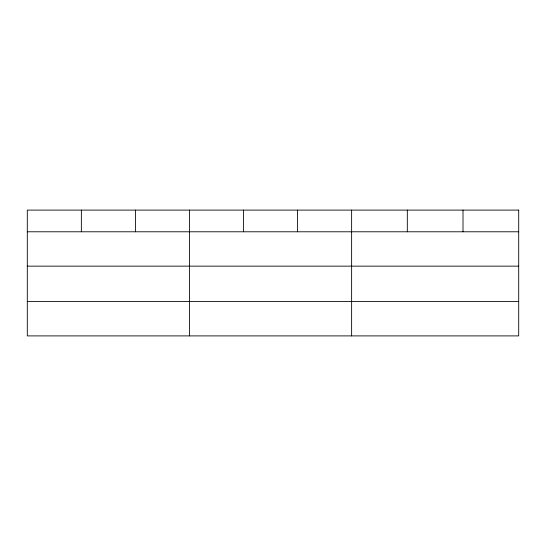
<?xml version="1.0" encoding="UTF-8"?>
<svg xmlns="http://www.w3.org/2000/svg" width="546" height="546" viewBox="0 0 546 546"><rect width="100%" height="100%" fill="white"/><g stroke="black" fill="none" stroke-linecap="round" stroke-linejoin="round"><path stroke-width="0.82" d="M27.3 231.784L518.7 231.784M27.3 266.141L518.7 266.141M27.3 301.542L518.7 301.542M463.008 210.101L463.008 231.784M407.316 210.101L407.316 231.784M351.624 210.101L351.624 335.899M297.57 210.101L297.57 231.784M243.516 210.101L243.516 231.784M189.462 210.101L189.462 335.899M135.408 210.101L135.408 231.784M81.354 210.101L81.354 231.784M518.7 210.101L27.3 210.101L27.3 335.899L518.7 335.899L518.7 210.101"/></g></svg>
